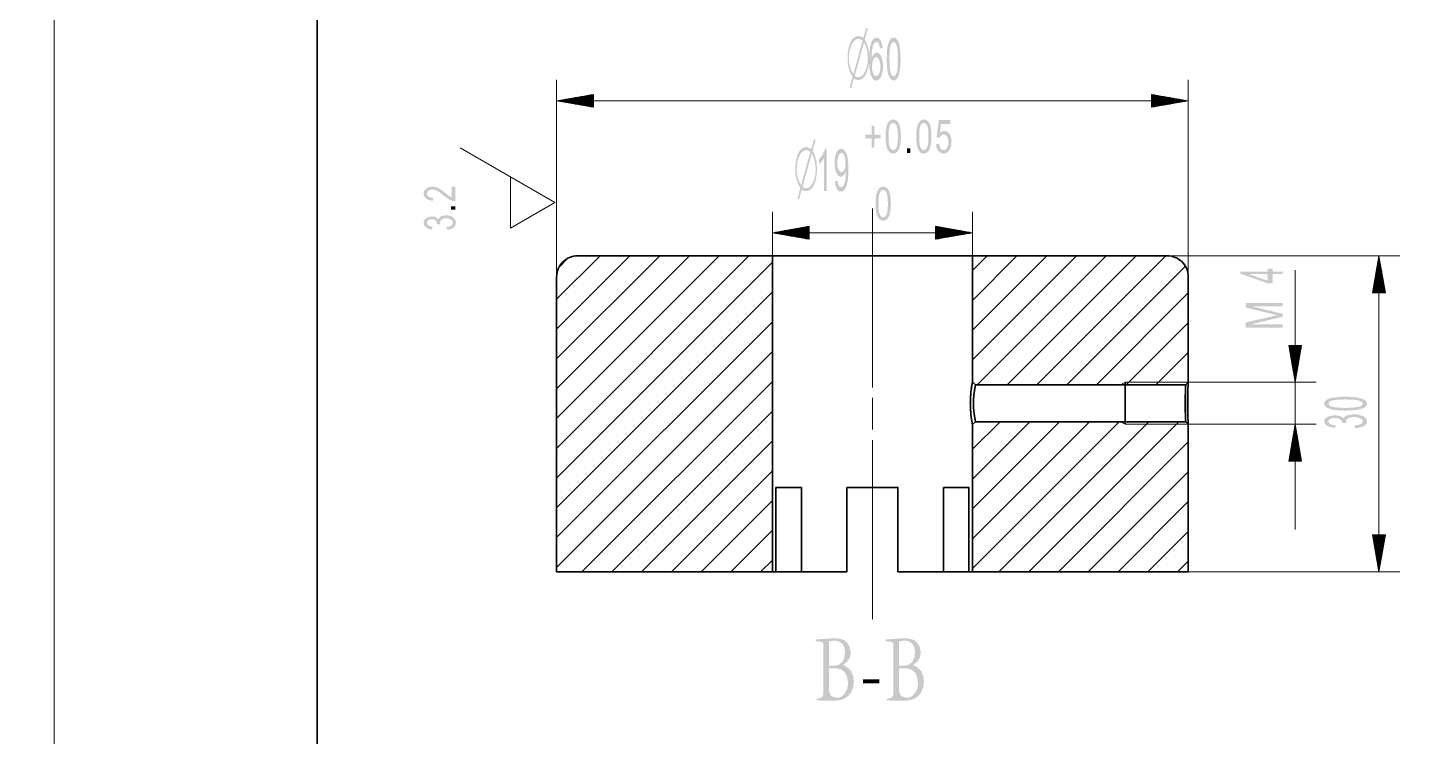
# Model space of a CAD drawing. Header units: millimetres. Extents: x 2819 to 3239, y 1479 to 1776.
# Drawn here: x 3026 to 3157.6, y 1599.1 to 1666.4 of the extents above; entities that cross this region are included whole.
import ezdxf

# ---------------------------------------------------------------- set-up
doc = ezdxf.new("R2010")
doc.units = ezdxf.units.MM
for name, color, linetype in [('PDF2_几何图形', 7, 'Continuous'), ('PDF2_实体填充', 7, 'Continuous'), ('PDF_几何图形', 7, 'Continuous')]:
    doc.layers.add(name, color=color, linetype=linetype)

msp = doc.modelspace()

# ---------------------------------------------------------------- hatches: boundary and pattern name
at = {"layer": 'PDF2_实体填充', "transparency": 33554559}
h = msp.add_hatch(color=256, dxfattribs=at)
h.paths.add_polyline_path([(3105.92, 1662.94), (3105.84, 1662.48), (3105.71, 1662.1), (3105.55, 1661.8), (3105.35, 1661.57), (3105.14, 1661.44), (3104.92, 1661.4), (3104.8, 1661.41), (3104.64, 1661.47), (3104.55, 1661.52), (3104.5, 1661.55), (3104.25, 1660.62), (3104.1, 1660.7), (3104.38, 1661.71), (3104.2, 1661.99), (3104.07, 1662.3), (3103.97, 1662.66), (3103.91, 1663.05), (3103.89, 1663.47), (3103.89, 1663.74), (3103.92, 1664.01), (3104.01, 1664.5), (3104.13, 1664.89), (3104.28, 1665.19), (3104.46, 1665.4), (3104.68, 1665.53), (3104.93, 1665.58), (3105.03, 1665.57), (3105.13, 1665.53), (3105.25, 1665.49), (3105.39, 1665.39), (3105.67, 1666.36), (3105.82, 1666.28), (3105.53, 1665.23), (3105.71, 1664.87), (3105.85, 1664.45), (3105.93, 1663.98), (3105.95, 1663.46)], flags=0)
h.paths.add_polyline_path([(3105.46, 1664.98), (3104.58, 1661.82), (3104.71, 1661.7), (3104.9, 1661.67), (3105.14, 1661.72), (3105.35, 1661.89), (3105.54, 1662.17), (3105.7, 1662.54), (3105.79, 1662.97), (3105.82, 1663.45), (3105.8, 1663.88), (3105.73, 1664.28), (3105.62, 1664.65)], flags=0)
h.paths.add_polyline_path([(3104.95, 1665.31), (3104.7, 1665.25), (3104.48, 1665.07), (3104.29, 1664.77), (3104.2, 1664.54), (3104.09, 1664.19), (3104.04, 1663.77), (3104.02, 1663.47), (3104.05, 1663.04), (3104.13, 1662.64), (3104.26, 1662.29), (3104.44, 1661.96), (3105.32, 1665.14), (3105.11, 1665.27)], flags=0)
h = msp.add_hatch(color=256, dxfattribs=at)
h.paths.add_polyline_path([(3107.22, 1664.44), (3106.98, 1664.4), (3106.89, 1664.82), (3106.77, 1664.98), (3106.64, 1665.03), (3106.43, 1664.9), (3106.33, 1664.69), (3106.25, 1664.41), (3106.21, 1664.16), (3106.19, 1663.85), (3106.18, 1663.48), (3106.28, 1663.72), (3106.4, 1663.88), (3106.53, 1663.98), (3106.67, 1664.01), (3106.82, 1663.97), (3106.96, 1663.85), (3107.08, 1663.65), (3107.18, 1663.39), (3107.24, 1663.08), (3107.26, 1662.72), (3107.24, 1662.35), (3107.18, 1662.02), (3107.08, 1661.73), (3106.95, 1661.52), (3106.8, 1661.39), (3106.63, 1661.35), (3106.44, 1661.4), (3106.27, 1661.55), (3106.13, 1661.8), (3106.05, 1662.06), (3105.99, 1662.4), (3105.95, 1662.81), (3105.94, 1663.29), (3105.95, 1663.83), (3105.99, 1664.29), (3106.06, 1664.67), (3106.15, 1664.98), (3106.29, 1665.23), (3106.46, 1665.38), (3106.66, 1665.43), (3106.87, 1665.37), (3107.04, 1665.17), (3107.16, 1664.85)], flags=0)
h.paths.add_polyline_path([(3106.22, 1662.71), (3106.23, 1662.44), (3106.28, 1662.18), (3106.37, 1661.95), (3106.48, 1661.81), (3106.6, 1661.76), (3106.72, 1661.78), (3106.84, 1661.9), (3106.93, 1662.1), (3107, 1662.36), (3107.02, 1662.62), (3107.01, 1662.89), (3106.95, 1663.16), (3106.87, 1663.38), (3106.75, 1663.52), (3106.64, 1663.58), (3106.52, 1663.55), (3106.4, 1663.44), (3106.3, 1663.23), (3106.24, 1662.98)], flags=0)
h = msp.add_hatch(color=256, dxfattribs=at)
h.paths.add_polyline_path([(3107.62, 1663.39), (3107.63, 1663.83), (3107.65, 1664.21), (3107.69, 1664.53), (3107.79, 1664.92), (3107.91, 1665.2), (3108.07, 1665.38), (3108.27, 1665.43), (3108.43, 1665.4), (3108.56, 1665.3), (3108.67, 1665.15), (3108.76, 1664.93), (3108.83, 1664.66), (3108.88, 1664.34), (3108.91, 1664.07), (3108.92, 1663.76), (3108.93, 1663.39), (3108.92, 1662.95), (3108.89, 1662.57), (3108.85, 1662.25), (3108.76, 1661.87), (3108.64, 1661.58), (3108.47, 1661.41), (3108.27, 1661.35), (3108.1, 1661.4), (3107.94, 1661.53), (3107.82, 1661.76), (3107.73, 1662.05), (3107.67, 1662.42), (3107.63, 1662.87)], flags=0)
h.paths.add_polyline_path([(3107.87, 1663.39), (3107.89, 1662.81), (3107.93, 1662.37), (3107.99, 1662.08), (3108.12, 1661.84), (3108.27, 1661.75), (3108.43, 1661.84), (3108.56, 1662.08), (3108.62, 1662.37), (3108.66, 1662.81), (3108.67, 1663.39), (3108.66, 1663.98), (3108.62, 1664.41), (3108.56, 1664.7), (3108.43, 1664.95), (3108.27, 1665.03), (3108.12, 1664.96), (3108, 1664.74), (3107.95, 1664.52), (3107.91, 1664.22), (3107.88, 1663.84)], flags=0)
for points in [[(3106.19, 1654.98), (3106.19, 1655.85), (3105.58, 1655.85), (3105.58, 1656.22), (3106.19, 1656.22), (3106.19, 1657.08), (3106.44, 1657.08), (3106.44, 1656.22), (3107.05, 1656.22), (3107.05, 1655.85), (3106.44, 1655.85), (3106.44, 1654.98)], [(3112.3, 1655.3), (3112.59, 1655.34), (3112.64, 1655.07), (3112.73, 1654.89), (3112.86, 1654.77), (3113.01, 1654.74), (3113.2, 1654.79), (3113.35, 1654.95), (3113.45, 1655.2), (3113.48, 1655.51), (3113.45, 1655.81), (3113.35, 1656.04), (3113.2, 1656.18), (3113.01, 1656.23), (3112.77, 1656.14), (3112.61, 1655.92), (3112.35, 1655.97), (3112.56, 1657.6), (3113.67, 1657.6), (3113.67, 1657.23), (3112.78, 1657.23), (3112.66, 1656.38), (3112.87, 1656.52), (3113.08, 1656.57), (3113.27, 1656.54), (3113.43, 1656.45), (3113.57, 1656.29), (3113.69, 1656.08), (3113.75, 1655.83), (3113.77, 1655.55), (3113.75, 1655.27), (3113.7, 1655.02), (3113.6, 1654.8), (3113.44, 1654.59), (3113.24, 1654.46), (3113.01, 1654.42), (3112.83, 1654.44), (3112.66, 1654.52), (3112.52, 1654.66), (3112.41, 1654.84), (3112.34, 1655.05)], [(3101.91, 1650.87), (3101.67, 1650.87), (3101.67, 1654), (3101.57, 1653.83), (3101.43, 1653.66), (3101.3, 1653.51), (3101.18, 1653.4), (3101.18, 1653.88), (3101.37, 1654.09), (3101.54, 1654.35), (3101.67, 1654.62), (3101.76, 1654.88), (3101.91, 1654.88)], [(3066.29, 1651.28), (3066.64, 1651.28), (3066.64, 1649.89), (3066.39, 1649.92), (3066.19, 1649.99), (3065.99, 1650.09), (3065.78, 1650.23), (3065.29, 1650.63), (3065.08, 1650.79), (3064.9, 1650.89), (3064.67, 1650.98), (3064.46, 1651.01), (3064.26, 1650.98), (3064.09, 1650.9), (3063.98, 1650.78), (3063.94, 1650.62), (3063.98, 1650.45), (3064.1, 1650.32), (3064.29, 1650.23), (3064.54, 1650.21), (3064.5, 1649.94), (3064.24, 1649.98), (3064.03, 1650.04), (3063.86, 1650.15), (3063.73, 1650.28), (3063.66, 1650.44), (3063.63, 1650.62), (3063.66, 1650.81), (3063.74, 1650.97), (3063.87, 1651.1), (3064.14, 1651.23), (3064.47, 1651.28), (3064.64, 1651.26), (3064.82, 1651.23), (3065, 1651.16), (3065.19, 1651.05), (3065.33, 1650.96), (3065.51, 1650.82), (3065.95, 1650.47), (3066.09, 1650.36), (3066.29, 1650.25)], [(3065.85, 1647.18), (3065.8, 1647.44), (3066.07, 1647.5), (3066.26, 1647.59), (3066.36, 1647.71), (3066.39, 1647.85), (3066.35, 1648.02), (3066.21, 1648.15), (3066.01, 1648.25), (3065.77, 1648.28), (3065.54, 1648.25), (3065.35, 1648.16), (3065.23, 1648.03), (3065.18, 1647.87), (3065.22, 1647.69), (3064.9, 1647.72), (3064.91, 1647.76), (3064.87, 1647.91), (3064.78, 1648.05), (3064.63, 1648.15), (3064.4, 1648.19), (3064.22, 1648.16), (3064.07, 1648.09), (3063.97, 1647.98), (3063.94, 1647.84), (3063.97, 1647.7), (3064.07, 1647.59), (3064.24, 1647.51), (3064.48, 1647.46), (3064.41, 1647.2), (3064.08, 1647.28), (3063.84, 1647.42), (3063.68, 1647.61), (3063.63, 1647.84), (3063.66, 1648), (3063.74, 1648.15), (3063.86, 1648.28), (3064.03, 1648.37), (3064.21, 1648.43), (3064.41, 1648.45), (3064.6, 1648.43), (3064.77, 1648.38), (3064.91, 1648.29), (3065.02, 1648.16), (3065.11, 1648.33), (3065.28, 1648.45), (3065.49, 1648.53), (3065.76, 1648.55), (3066.01, 1648.53), (3066.23, 1648.47), (3066.43, 1648.35), (3066.58, 1648.21), (3066.67, 1648.04), (3066.7, 1647.85), (3066.67, 1647.67), (3066.59, 1647.52), (3066.46, 1647.39), (3066.29, 1647.28), (3066.09, 1647.21)], [(3145.21, 1637.89), (3141.71, 1637.89), (3141.71, 1638.38), (3144.49, 1639.03), (3144.71, 1639.08), (3144.47, 1639.13), (3141.71, 1639.8), (3141.71, 1640.23), (3145.21, 1640.23), (3145.21, 1639.92), (3142.28, 1639.92), (3145.21, 1639.21), (3145.21, 1638.92), (3142.23, 1638.21), (3145.21, 1638.21)], [(3152.12, 1628.35), (3152.05, 1628.6), (3152.41, 1628.65), (3152.65, 1628.74), (3152.79, 1628.85), (3152.84, 1628.99), (3152.78, 1629.15), (3152.6, 1629.28), (3152.33, 1629.37), (3152, 1629.4), (3151.69, 1629.37), (3151.45, 1629.29), (3151.28, 1629.16), (3151.22, 1629.01), (3151.28, 1628.83), (3150.85, 1628.86), (3150.85, 1628.9), (3150.81, 1629.05), (3150.69, 1629.18), (3150.48, 1629.28), (3150.19, 1629.31), (3149.94, 1629.29), (3149.74, 1629.22), (3149.6, 1629.11), (3149.56, 1628.98), (3149.61, 1628.85), (3149.74, 1628.74), (3149.97, 1628.66), (3150.28, 1628.62), (3150.19, 1628.37), (3149.76, 1628.45), (3149.43, 1628.58), (3149.22, 1628.76), (3149.16, 1628.98), (3149.19, 1629.13), (3149.3, 1629.28), (3149.46, 1629.4), (3149.68, 1629.49), (3149.93, 1629.54), (3150.2, 1629.56), (3150.44, 1629.54), (3150.67, 1629.49), (3150.86, 1629.41), (3151.01, 1629.29), (3151.13, 1629.44), (3151.35, 1629.56), (3151.64, 1629.63), (3151.99, 1629.66), (3152.32, 1629.64), (3152.62, 1629.57), (3152.88, 1629.47), (3153.08, 1629.33), (3153.2, 1629.17), (3153.24, 1628.99), (3153.21, 1628.82), (3153.1, 1628.67), (3152.93, 1628.55), (3152.7, 1628.45), (3152.43, 1628.38)]]:
    msp.add_hatch(color=256, dxfattribs=at).paths.add_polyline_path(points)
h = msp.add_hatch(color=256, dxfattribs=at)
h.paths.add_polyline_path([(3107.51, 1656.04), (3107.52, 1656.39), (3107.54, 1656.69), (3107.59, 1656.94), (3107.69, 1657.25), (3107.83, 1657.47), (3108.01, 1657.61), (3108.23, 1657.66), (3108.4, 1657.63), (3108.55, 1657.55), (3108.67, 1657.43), (3108.77, 1657.26), (3108.85, 1657.04), (3108.91, 1656.78), (3108.94, 1656.58), (3108.95, 1656.33), (3108.96, 1656.04), (3108.95, 1655.69), (3108.92, 1655.39), (3108.88, 1655.13), (3108.78, 1654.83), (3108.64, 1654.6), (3108.46, 1654.46), (3108.23, 1654.42), (3108.03, 1654.45), (3107.87, 1654.56), (3107.73, 1654.74), (3107.63, 1654.97), (3107.56, 1655.27), (3107.52, 1655.62)], flags=0)
h.paths.add_polyline_path([(3107.79, 1656.04), (3107.8, 1655.57), (3107.85, 1655.22), (3107.92, 1654.99), (3108.06, 1654.8), (3108.23, 1654.74), (3108.41, 1654.8), (3108.55, 1655), (3108.62, 1655.23), (3108.66, 1655.57), (3108.68, 1656.04), (3108.66, 1656.5), (3108.62, 1656.85), (3108.55, 1657.08), (3108.41, 1657.27), (3108.23, 1657.33), (3108.06, 1657.28), (3107.93, 1657.11), (3107.87, 1656.93), (3107.82, 1656.69), (3107.8, 1656.4)], flags=0)
h = msp.add_hatch(color=256, dxfattribs=at)
h.paths.add_polyline_path([(3110.42, 1656.04), (3110.42, 1656.39), (3110.45, 1656.69), (3110.5, 1656.94), (3110.6, 1657.25), (3110.74, 1657.47), (3110.92, 1657.61), (3111.14, 1657.66), (3111.31, 1657.63), (3111.45, 1657.55), (3111.58, 1657.43), (3111.68, 1657.26), (3111.76, 1657.04), (3111.81, 1656.78), (3111.84, 1656.58), (3111.86, 1656.33), (3111.86, 1656.04), (3111.86, 1655.69), (3111.83, 1655.39), (3111.78, 1655.13), (3111.68, 1654.83), (3111.54, 1654.6), (3111.36, 1654.46), (3111.14, 1654.42), (3110.94, 1654.45), (3110.77, 1654.56), (3110.64, 1654.74), (3110.54, 1654.97), (3110.47, 1655.27), (3110.43, 1655.62)], flags=0)
h.paths.add_polyline_path([(3110.7, 1656.04), (3110.71, 1655.57), (3110.75, 1655.22), (3110.82, 1654.99), (3110.97, 1654.8), (3111.14, 1654.74), (3111.31, 1654.8), (3111.46, 1655), (3111.53, 1655.23), (3111.57, 1655.57), (3111.58, 1656.04), (3111.57, 1656.5), (3111.53, 1656.85), (3111.46, 1657.08), (3111.31, 1657.27), (3111.14, 1657.33), (3110.97, 1657.28), (3110.84, 1657.11), (3110.78, 1656.93), (3110.73, 1656.69), (3110.7, 1656.4)], flags=0)
h = msp.add_hatch(color=256, dxfattribs=at)
h.paths.add_polyline_path([(3100.96, 1652.39), (3100.88, 1651.93), (3100.75, 1651.55), (3100.59, 1651.24), (3100.39, 1651.02), (3100.18, 1650.89), (3099.96, 1650.85), (3099.84, 1650.86), (3099.68, 1650.92), (3099.59, 1650.97), (3099.54, 1651), (3099.29, 1650.07), (3099.14, 1650.15), (3099.42, 1651.16), (3099.24, 1651.44), (3099.11, 1651.75), (3099.01, 1652.11), (3098.95, 1652.5), (3098.93, 1652.92), (3098.93, 1653.19), (3098.96, 1653.46), (3099.05, 1653.95), (3099.17, 1654.34), (3099.32, 1654.64), (3099.5, 1654.85), (3099.72, 1654.98), (3099.97, 1655.03), (3100.07, 1655.02), (3100.17, 1654.98), (3100.29, 1654.94), (3100.43, 1654.84), (3100.71, 1655.81), (3100.86, 1655.73), (3100.57, 1654.68), (3100.75, 1654.32), (3100.89, 1653.9), (3100.97, 1653.43), (3100.99, 1652.91)], flags=0)
h.paths.add_polyline_path([(3100.5, 1654.43), (3099.62, 1651.26), (3099.75, 1651.15), (3099.94, 1651.12), (3100.18, 1651.17), (3100.39, 1651.34), (3100.58, 1651.62), (3100.74, 1651.99), (3100.83, 1652.42), (3100.86, 1652.9), (3100.84, 1653.33), (3100.77, 1653.73), (3100.66, 1654.1)], flags=0)
h.paths.add_polyline_path([(3099.99, 1654.76), (3099.74, 1654.7), (3099.52, 1654.52), (3099.33, 1654.22), (3099.24, 1653.99), (3099.13, 1653.64), (3099.08, 1653.21), (3099.06, 1652.92), (3099.09, 1652.49), (3099.17, 1652.09), (3099.3, 1651.73), (3099.48, 1651.41), (3100.36, 1654.59), (3100.15, 1654.72)], flags=0)
h = msp.add_hatch(color=256, dxfattribs=at)
h.paths.add_polyline_path([(3102.7, 1651.79), (3102.94, 1651.84), (3102.98, 1651.55), (3103.05, 1651.35), (3103.27, 1651.2), (3103.46, 1651.31), (3103.6, 1651.58), (3103.66, 1651.79), (3103.7, 1652.05), (3103.72, 1652.35), (3103.73, 1652.65), (3103.73, 1652.75), (3103.64, 1652.54), (3103.53, 1652.37), (3103.4, 1652.26), (3103.25, 1652.22), (3103.1, 1652.26), (3102.96, 1652.38), (3102.83, 1652.58), (3102.74, 1652.85), (3102.68, 1653.17), (3102.66, 1653.53), (3102.68, 1653.91), (3102.74, 1654.24), (3102.84, 1654.51), (3102.97, 1654.72), (3103.12, 1654.84), (3103.29, 1654.88), (3103.48, 1654.83), (3103.65, 1654.67), (3103.79, 1654.42), (3103.89, 1654.07), (3103.94, 1653.78), (3103.97, 1653.4), (3103.98, 1652.95), (3103.97, 1652.47), (3103.94, 1652.07), (3103.89, 1651.73), (3103.79, 1651.33), (3103.65, 1651.04), (3103.47, 1650.86), (3103.26, 1650.8), (3103.05, 1650.86), (3102.88, 1651.06), (3102.76, 1651.37)], flags=0)
h.paths.add_polyline_path([(3103.7, 1653.56), (3103.68, 1653.94), (3103.59, 1654.23), (3103.47, 1654.42), (3103.32, 1654.48), (3103.17, 1654.41), (3103.04, 1654.21), (3102.95, 1653.9), (3102.91, 1653.52), (3102.94, 1653.17), (3103.03, 1652.89), (3103.16, 1652.72), (3103.31, 1652.66), (3103.47, 1652.72), (3103.59, 1652.89), (3103.68, 1653.18)], flags=0)
h = msp.add_hatch(color=256, dxfattribs=at)
h.paths.add_polyline_path([(3106.56, 1649.66), (3106.57, 1650.01), (3106.59, 1650.31), (3106.64, 1650.56), (3106.74, 1650.87), (3106.88, 1651.1), (3107.06, 1651.23), (3107.28, 1651.28), (3107.45, 1651.26), (3107.6, 1651.18), (3107.72, 1651.05), (3107.82, 1650.88), (3107.9, 1650.67), (3107.96, 1650.41), (3107.99, 1650.2), (3108, 1649.95), (3108.01, 1649.66), (3108, 1649.31), (3107.97, 1649.01), (3107.93, 1648.76), (3107.83, 1648.45), (3107.69, 1648.23), (3107.51, 1648.09), (3107.28, 1648.04), (3107.08, 1648.08), (3106.92, 1648.19), (3106.78, 1648.37), (3106.68, 1648.6), (3106.61, 1648.89), (3106.57, 1649.24)], flags=0)
h.paths.add_polyline_path([(3106.84, 1649.66), (3106.85, 1649.2), (3106.9, 1648.85), (3106.97, 1648.62), (3107.11, 1648.42), (3107.28, 1648.36), (3107.46, 1648.42), (3107.6, 1648.62), (3107.67, 1648.85), (3107.71, 1649.2), (3107.73, 1649.66), (3107.71, 1650.12), (3107.67, 1650.47), (3107.6, 1650.7), (3107.45, 1650.89), (3107.28, 1650.96), (3107.11, 1650.9), (3106.98, 1650.73), (3106.92, 1650.56), (3106.87, 1650.32), (3106.85, 1650.02)], flags=0)
h = msp.add_hatch(color=256, dxfattribs=at)
h.paths.add_polyline_path([(3145.21, 1642.97), (3144.26, 1642.97), (3144.26, 1642.1), (3143.81, 1642.1), (3141.21, 1643.01), (3141.21, 1643.21), (3143.81, 1643.21), (3143.81, 1643.48), (3144.26, 1643.48), (3144.26, 1643.21), (3145.21, 1643.21)], flags=0)
h.paths.add_polyline_path([(3143.81, 1642.97), (3142, 1642.97), (3143.81, 1642.34)], flags=0)
h = msp.add_hatch(color=256, dxfattribs=at)
h.paths.add_polyline_path([(3151.2, 1630.02), (3150.76, 1630.03), (3150.38, 1630.05), (3150.06, 1630.09), (3149.68, 1630.19), (3149.39, 1630.31), (3149.22, 1630.47), (3149.16, 1630.67), (3149.19, 1630.83), (3149.29, 1630.96), (3149.45, 1631.07), (3149.66, 1631.16), (3149.93, 1631.23), (3150.26, 1631.28), (3150.52, 1631.31), (3150.83, 1631.32), (3151.2, 1631.33), (3151.64, 1631.32), (3152.02, 1631.29), (3152.34, 1631.25), (3152.72, 1631.16), (3153.01, 1631.04), (3153.18, 1630.87), (3153.24, 1630.67), (3153.2, 1630.5), (3153.06, 1630.34), (3152.83, 1630.22), (3152.54, 1630.13), (3152.17, 1630.07), (3151.72, 1630.03)], flags=0)
h.paths.add_polyline_path([(3151.2, 1630.27), (3151.78, 1630.29), (3152.22, 1630.33), (3152.51, 1630.39), (3152.76, 1630.52), (3152.84, 1630.67), (3152.76, 1630.83), (3152.51, 1630.96), (3152.22, 1631.02), (3151.78, 1631.06), (3151.2, 1631.07), (3150.62, 1631.06), (3150.18, 1631.02), (3149.89, 1630.96), (3149.64, 1630.83), (3149.56, 1630.67), (3149.63, 1630.52), (3149.85, 1630.4), (3150.07, 1630.35), (3150.37, 1630.31), (3150.75, 1630.28)], flags=0)
h = msp.add_hatch(color=256, dxfattribs=at)
h.paths.add_polyline_path([(3100.88, 1608.12), (3100.88, 1608.28), (3102.45, 1608.39), (3102.7, 1608.4), (3103.15, 1608.36), (3103.52, 1608.24), (3103.81, 1608.04), (3104.1, 1607.61), (3104.2, 1607.02), (3104.12, 1606.57), (3103.88, 1606.19), (3103.49, 1605.86), (3103.93, 1605.61), (3104.25, 1605.26), (3104.43, 1604.81), (3104.5, 1604.25), (3104.44, 1603.77), (3104.27, 1603.32), (3104, 1602.95), (3103.64, 1602.69), (3103.23, 1602.53), (3102.78, 1602.48), (3100.96, 1602.49), (3100.96, 1602.64), (3101.37, 1602.75), (3101.54, 1602.88), (3101.6, 1603.25), (3101.6, 1607.76), (3101.56, 1607.98), (3101.3, 1608.07)], flags=0)
h.paths.add_polyline_path([(3102.13, 1605.81), (3102.64, 1605.78), (3103.05, 1605.87), (3103.38, 1606.13), (3103.59, 1606.56), (3103.66, 1607.1), (3103.59, 1607.55), (3103.39, 1607.89), (3103.06, 1608.11), (3102.62, 1608.18), (3102.13, 1608.1)], flags=0)
h.paths.add_polyline_path([(3102.13, 1605.53), (3102.13, 1603.44), (3102.32, 1602.91), (3102.89, 1602.73), (3103.28, 1602.83), (3103.62, 1603.14), (3103.86, 1603.59), (3103.94, 1604.1), (3103.85, 1604.75), (3103.61, 1605.2), (3103.2, 1605.47), (3102.63, 1605.56)], flags=0)
h = msp.add_hatch(color=256, dxfattribs=at)
h.paths.add_polyline_path([(3107.53, 1608.12), (3107.53, 1608.28), (3109.1, 1608.39), (3109.35, 1608.4), (3109.8, 1608.36), (3110.17, 1608.24), (3110.46, 1608.04), (3110.75, 1607.61), (3110.85, 1607.02), (3110.77, 1606.57), (3110.53, 1606.19), (3110.14, 1605.86), (3110.58, 1605.61), (3110.9, 1605.26), (3111.08, 1604.81), (3111.15, 1604.25), (3111.09, 1603.77), (3110.92, 1603.32), (3110.65, 1602.95), (3110.29, 1602.69), (3109.88, 1602.53), (3109.43, 1602.48), (3107.61, 1602.49), (3107.61, 1602.64), (3108.02, 1602.75), (3108.19, 1602.88), (3108.25, 1603.25), (3108.25, 1607.76), (3108.21, 1607.98), (3107.95, 1608.07)], flags=0)
h.paths.add_polyline_path([(3108.78, 1605.81), (3109.29, 1605.78), (3109.7, 1605.87), (3110.03, 1606.13), (3110.24, 1606.56), (3110.31, 1607.1), (3110.24, 1607.55), (3110.04, 1607.89), (3109.71, 1608.11), (3109.27, 1608.18), (3108.78, 1608.1)], flags=0)
h.paths.add_polyline_path([(3108.78, 1605.53), (3108.78, 1603.44), (3108.97, 1602.91), (3109.54, 1602.73), (3109.93, 1602.83), (3110.27, 1603.14), (3110.51, 1603.59), (3110.59, 1604.1), (3110.5, 1604.75), (3110.26, 1605.2), (3109.85, 1605.47), (3109.28, 1605.56)], flags=0)

# ---------------------------------------------------------------- linework, layer by layer
at = {"layer": 'PDF2_几何图形', "lineweight": 15}
for points in [[(3028.52, 1478.6), (3238.52, 1478.6), (3238.52, 1775.6), (3028.52, 1775.6)], [(3079.72, 1660.03), (3079.76, 1660.03)], [(3132.8, 1660.03), (3132.76, 1660.03)], [(3079.72, 1658.81), (3079.76, 1658.81)], [(3132.8, 1658.81), (3132.76, 1658.81)], [(3100.22, 1647.5), (3100.26, 1647.5)], [(3112.3, 1647.5), (3112.26, 1647.5)], [(3100.22, 1646.28), (3100.26, 1646.28)], [(3112.3, 1646.28), (3112.26, 1646.28)], [(3153.76, 1641.25), (3153.76, 1641.21)], [(3154.98, 1641.25), (3154.98, 1641.21)], [(3146.41, 1632.7), (3147.03, 1636.2), (3145.8, 1636.2)], [(3145.8, 1636.16), (3145.8, 1636.2)], [(3146.41, 1632.7), (3146.41, 1636.2)], [(3147.02, 1636.16), (3147.02, 1636.2)], [(3146.41, 1628.71), (3146.41, 1625.21), (3146.41, 1628.71), (3145.8, 1625.21), (3147.03, 1625.21)], [(3145.8, 1625.26), (3145.8, 1625.21)], [(3147.02, 1625.26), (3147.02, 1625.21)], [(3153.76, 1618.16), (3153.76, 1618.21)], [(3154.98, 1618.16), (3154.98, 1618.21)]]:
    msp.add_lwpolyline(points, close=True, dxfattribs=at)
at = {"layer": 'PDF2_几何图形', "lineweight": 35}
for points in [[(3233.52, 1483.6), (3233.52, 1770.6), (3053.52, 1770.6), (3053.52, 1483.6)], [(3096.76, 1644.71), (3096.76, 1614.71)], [(3116.06, 1632.46), (3115.91, 1632.59), (3115.76, 1632.73), (3115.76, 1644.71)], [(3115.76, 1628.68), (3115.76, 1628.68), (3115.76, 1628.69), (3115.76, 1628.7), (3115.75, 1628.71), (3115.75, 1628.73), (3115.75, 1628.75), (3115.74, 1628.77), (3115.74, 1628.8), (3115.73, 1628.83), (3115.72, 1628.86), (3115.72, 1628.9), (3115.71, 1628.94), (3115.7, 1628.99), (3115.69, 1629.04), (3115.69, 1629.09), (3115.68, 1629.15), (3115.67, 1629.21), (3115.66, 1629.27), (3115.65, 1629.3), (3115.65, 1629.33), (3115.65, 1629.35), (3115.64, 1629.38), (3115.64, 1629.41), (3115.64, 1629.43), (3115.63, 1629.46), (3115.63, 1629.49), (3115.63, 1629.52), (3115.62, 1629.55), (3115.62, 1629.58), (3115.62, 1629.61), (3115.61, 1629.64), (3115.61, 1629.67), (3115.61, 1629.7), (3115.6, 1629.73), (3115.6, 1629.77), (3115.6, 1629.8), (3115.59, 1629.83), (3115.59, 1629.86), (3115.59, 1629.9), (3115.59, 1629.93), (3115.58, 1630.03), (3115.57, 1630.12), (3115.57, 1630.22), (3115.56, 1630.31), (3115.56, 1630.41), (3115.56, 1630.51), (3115.56, 1630.61), (3115.55, 1630.71), (3115.56, 1630.81), (3115.56, 1630.9), (3115.56, 1631), (3115.56, 1631.1), (3115.57, 1631.2), (3115.57, 1631.29), (3115.58, 1631.39), (3115.59, 1631.48), (3115.6, 1631.6), (3115.61, 1631.72), (3115.62, 1631.83), (3115.63, 1631.94), (3115.64, 1632.04), (3115.66, 1632.14), (3115.67, 1632.23), (3115.68, 1632.31), (3115.7, 1632.39), (3115.71, 1632.46), (3115.72, 1632.52), (3115.73, 1632.58), (3115.74, 1632.61), (3115.74, 1632.64), (3115.75, 1632.67), (3115.75, 1632.69), (3115.76, 1632.71), (3115.76, 1632.72), (3115.76, 1632.73), (3115.76, 1632.73)], [(3130.26, 1632.71), (3130.26, 1632.46), (3130.26, 1628.96), (3130.26, 1628.71)], [(3136.26, 1632.7), (3136.14, 1632.58), (3136.02, 1632.46)], [(3115.76, 1614.71), (3115.76, 1628.68), (3116.06, 1628.96)], [(3136.02, 1628.96), (3136.26, 1628.71)], [(3099.51, 1614.71), (3097.09, 1614.71)], [(3115.43, 1614.71), (3113.01, 1614.71)]]:
    msp.add_lwpolyline(points, dxfattribs=at)
at = {"layer": 'PDF2_几何图形', "lineweight": 15}
for points in [[(3076.26, 1642.71), (3076.26, 1661.42)], [(3148.41, 1628.71), (3136.26, 1628.71), (3136.26, 1661.42)], [(3076.26, 1659.42), (3079.76, 1659.42), (3076.26, 1659.42), (3079.76, 1660.04), (3079.76, 1658.81), (3076.26, 1659.42), (3136.26, 1659.42), (3132.76, 1660.04), (3132.76, 1658.81), (3136.26, 1659.42), (3132.76, 1659.42), (3136.26, 1659.42)], [(3079.76, 1659.68), (3077.7, 1659.68)], [(3079.76, 1659.73), (3077.99, 1659.73)], [(3079.76, 1659.78), (3078.28, 1659.78)], [(3079.76, 1659.83), (3078.56, 1659.83)], [(3079.76, 1659.88), (3078.85, 1659.88)], [(3079.76, 1659.93), (3079.14, 1659.93)], [(3079.76, 1659.98), (3079.43, 1659.98)], [(3132.76, 1659.98), (3133.09, 1659.98)], [(3132.76, 1659.93), (3133.38, 1659.93)], [(3132.76, 1659.88), (3133.67, 1659.88)], [(3132.76, 1659.83), (3133.96, 1659.83)], [(3132.76, 1659.78), (3134.24, 1659.78)], [(3132.76, 1659.73), (3134.53, 1659.73)], [(3132.76, 1659.68), (3134.82, 1659.68)], [(3079.76, 1659.47), (3076.55, 1659.47)], [(3079.76, 1659.37), (3076.55, 1659.37)], [(3079.76, 1659.53), (3076.84, 1659.53)], [(3079.76, 1659.32), (3076.84, 1659.32)], [(3079.76, 1659.58), (3077.12, 1659.58)], [(3079.76, 1659.27), (3077.12, 1659.27)], [(3079.76, 1659.63), (3077.41, 1659.63)], [(3079.76, 1659.22), (3077.41, 1659.22)], [(3079.76, 1659.17), (3077.7, 1659.17)], [(3079.76, 1659.12), (3077.99, 1659.12)], [(3079.76, 1659.07), (3078.28, 1659.07)], [(3079.76, 1659.02), (3078.56, 1659.02)], [(3079.76, 1658.97), (3078.85, 1658.97)], [(3079.76, 1658.92), (3079.14, 1658.92)], [(3079.76, 1658.87), (3079.43, 1658.87)], [(3132.76, 1659.63), (3135.11, 1659.63)], [(3132.76, 1659.58), (3135.4, 1659.58)], [(3132.76, 1659.53), (3135.68, 1659.53)], [(3132.76, 1659.47), (3135.97, 1659.47)], [(3132.76, 1659.37), (3135.97, 1659.37)], [(3132.76, 1659.32), (3135.68, 1659.32)], [(3132.76, 1659.27), (3135.4, 1659.27)], [(3132.76, 1659.22), (3135.11, 1659.22)], [(3132.76, 1659.17), (3134.82, 1659.17)], [(3132.76, 1659.12), (3134.53, 1659.12)], [(3132.76, 1659.07), (3134.24, 1659.07)], [(3132.76, 1659.02), (3133.96, 1659.02)], [(3132.76, 1658.97), (3133.67, 1658.97)], [(3132.76, 1658.92), (3133.38, 1658.92)], [(3132.76, 1658.87), (3133.09, 1658.87)], [(3067.1, 1654.97), (3076.1, 1649.78), (3071.89, 1647.35), (3071.89, 1652.2)], [(3106.26, 1632.21), (3106.26, 1646.21), (3106.26, 1647.71), (3106.26, 1649.21)], [(3096.76, 1644.71), (3096.76, 1648.89)], [(3115.76, 1644.71), (3115.76, 1648.89)], [(3115.76, 1646.89), (3112.26, 1646.89), (3115.76, 1646.89), (3112.26, 1646.28), (3112.26, 1647.51), (3115.76, 1646.89), (3096.76, 1646.89), (3100.26, 1646.28), (3100.26, 1647.51), (3096.76, 1646.89), (3100.26, 1646.89), (3096.76, 1646.89)], [(3100.26, 1646.94), (3097.05, 1646.94)], [(3100.26, 1646.84), (3097.05, 1646.84)], [(3100.26, 1647), (3097.34, 1647)], [(3100.26, 1646.79), (3097.34, 1646.79)], [(3100.26, 1647.05), (3097.62, 1647.05)], [(3100.26, 1646.74), (3097.62, 1646.74)], [(3100.26, 1647.1), (3097.91, 1647.1)], [(3100.26, 1646.69), (3097.91, 1646.69)], [(3100.26, 1647.15), (3098.2, 1647.15)], [(3100.26, 1646.64), (3098.2, 1646.64)], [(3100.26, 1647.2), (3098.49, 1647.2)], [(3100.26, 1646.59), (3098.49, 1646.59)], [(3100.26, 1647.25), (3098.78, 1647.25)], [(3100.26, 1646.54), (3098.78, 1646.54)], [(3100.26, 1647.3), (3099.06, 1647.3)], [(3100.26, 1647.35), (3099.35, 1647.35)], [(3100.26, 1647.4), (3099.64, 1647.4)], [(3100.26, 1647.45), (3099.93, 1647.45)], [(3112.26, 1647.45), (3112.59, 1647.45)], [(3112.26, 1647.4), (3112.88, 1647.4)], [(3112.26, 1647.35), (3113.17, 1647.35)], [(3112.26, 1647.3), (3113.46, 1647.3)], [(3112.26, 1647.25), (3113.74, 1647.25)], [(3112.26, 1647.2), (3114.03, 1647.2)], [(3112.26, 1647.15), (3114.32, 1647.15)], [(3112.26, 1647.1), (3114.61, 1647.1)], [(3112.26, 1647.05), (3114.9, 1647.05)], [(3112.26, 1647), (3115.18, 1647)], [(3112.26, 1646.94), (3115.47, 1646.94)], [(3112.26, 1646.84), (3115.47, 1646.84)], [(3112.26, 1646.79), (3115.18, 1646.79)], [(3112.26, 1646.74), (3114.9, 1646.74)], [(3112.26, 1646.69), (3114.61, 1646.69)], [(3112.26, 1646.64), (3114.32, 1646.64)], [(3112.26, 1646.59), (3114.03, 1646.59)], [(3112.26, 1646.54), (3113.74, 1646.54)], [(3100.26, 1646.49), (3099.06, 1646.49)], [(3100.26, 1646.44), (3099.35, 1646.44)], [(3100.26, 1646.39), (3099.64, 1646.39)], [(3100.26, 1646.33), (3099.93, 1646.33)], [(3112.26, 1646.49), (3113.46, 1646.49)], [(3112.26, 1646.44), (3113.17, 1646.44)], [(3112.26, 1646.39), (3112.88, 1646.39)], [(3112.26, 1646.33), (3112.59, 1646.33)], [(3076.26, 1626.43), (3094.53, 1644.71)], [(3076.26, 1629.26), (3091.7, 1644.71)], [(3076.26, 1632.09), (3088.88, 1644.71)], [(3076.26, 1634.92), (3086.05, 1644.71)], [(3076.26, 1637.75), (3083.22, 1644.71)], [(3076.26, 1640.58), (3080.39, 1644.71)], [(3076.26, 1623.61), (3096.76, 1644.11)], [(3076.49, 1643.63), (3077.33, 1644.48)], [(3115.76, 1634.82), (3125.64, 1644.71)], [(3115.76, 1637.65), (3122.82, 1644.71)], [(3115.76, 1640.48), (3119.99, 1644.71)], [(3115.76, 1643.31), (3117.16, 1644.71)], [(3116.22, 1632.46), (3128.47, 1644.71)], [(3119.05, 1632.46), (3131.3, 1644.71)], [(3121.88, 1632.46), (3134.13, 1644.71)], [(3134.26, 1644.71), (3156.37, 1644.71)], [(3154.37, 1644.71), (3154.37, 1641.21), (3154.37, 1644.71), (3154.99, 1641.21), (3153.76, 1641.21), (3154.37, 1644.71), (3154.37, 1614.71), (3154.99, 1618.21), (3153.76, 1618.21), (3154.37, 1614.71), (3154.37, 1618.21), (3154.37, 1614.71)], [(3154.27, 1641.21), (3154.27, 1644.13)], [(3154.32, 1641.21), (3154.32, 1644.42)], [(3154.42, 1641.21), (3154.42, 1644.42)], [(3154.47, 1641.21), (3154.47, 1644.13)], [(3124.71, 1632.46), (3135.98, 1643.73)], [(3146.41, 1618.71), (3146.41, 1643.34)], [(3154.02, 1641.21), (3154.02, 1642.69)], [(3154.07, 1641.21), (3154.07, 1642.98)], [(3154.12, 1641.21), (3154.12, 1643.27)], [(3154.17, 1641.21), (3154.17, 1643.55)], [(3154.22, 1641.21), (3154.22, 1643.84)], [(3154.53, 1641.21), (3154.53, 1643.84)], [(3154.58, 1641.21), (3154.58, 1643.55)], [(3154.63, 1641.21), (3154.63, 1643.27)], [(3154.68, 1641.21), (3154.68, 1642.98)], [(3154.73, 1641.21), (3154.73, 1642.69)], [(3076.26, 1620.78), (3096.76, 1641.28)], [(3153.81, 1641.21), (3153.81, 1641.54)], [(3153.86, 1641.21), (3153.86, 1641.83)], [(3153.92, 1641.21), (3153.92, 1642.11)], [(3153.97, 1641.21), (3153.97, 1642.4)], [(3154.78, 1641.21), (3154.78, 1642.4)], [(3154.83, 1641.21), (3154.83, 1642.11)], [(3154.88, 1641.21), (3154.88, 1641.83)], [(3154.93, 1641.21), (3154.93, 1641.54)], [(3127.54, 1632.46), (3136.26, 1641.18)], [(3076.26, 1617.95), (3096.76, 1638.45)], [(3130.37, 1632.46), (3136.26, 1638.35)], [(3145.86, 1636.2), (3145.86, 1635.87)], [(3145.91, 1636.2), (3145.91, 1635.58)], [(3145.96, 1636.2), (3145.96, 1635.29)], [(3146.01, 1636.2), (3146.01, 1635)], [(3146.06, 1636.2), (3146.06, 1634.72)], [(3146.11, 1636.2), (3146.11, 1634.43)], [(3146.16, 1636.2), (3146.16, 1634.14)], [(3146.21, 1636.2), (3146.21, 1633.85)], [(3146.26, 1636.2), (3146.26, 1633.56)], [(3146.31, 1636.2), (3146.31, 1633.28)], [(3146.36, 1636.2), (3146.36, 1632.99)], [(3146.46, 1636.2), (3146.46, 1632.99)], [(3146.52, 1636.2), (3146.52, 1633.28)], [(3146.57, 1636.2), (3146.57, 1633.56)], [(3146.62, 1636.2), (3146.62, 1633.85)], [(3146.67, 1636.2), (3146.67, 1634.14)], [(3146.72, 1636.2), (3146.72, 1634.43)], [(3146.77, 1636.2), (3146.77, 1634.72)], [(3146.82, 1636.2), (3146.82, 1635)], [(3146.87, 1636.2), (3146.87, 1635.29)], [(3146.92, 1636.2), (3146.92, 1635.58)], [(3146.97, 1636.2), (3146.97, 1635.87)], [(3076.26, 1615.12), (3096.76, 1635.62)], [(3133.19, 1632.46), (3136.26, 1635.52)], [(3078.67, 1614.71), (3096.76, 1632.79)], [(3136.26, 1632.71), (3130.26, 1632.71), (3129.83, 1632.46)], [(3136.02, 1632.46), (3136.09, 1632.53)], [(3136.26, 1632.7), (3148.41, 1632.7)], [(3106.26, 1628.21), (3106.26, 1631.21)], [(3081.5, 1614.71), (3096.76, 1629.96)], [(3115.76, 1615.02), (3129.69, 1628.96)], [(3115.76, 1617.85), (3126.87, 1628.96)], [(3115.76, 1620.68), (3124.04, 1628.96)], [(3115.76, 1623.51), (3121.21, 1628.96)], [(3115.76, 1626.34), (3118.38, 1628.96)], [(3118.27, 1614.71), (3132.52, 1628.96)], [(3121.1, 1614.71), (3135.35, 1628.96)], [(3136.26, 1628.71), (3130.26, 1628.71), (3129.83, 1628.96)], [(3146.31, 1625.21), (3146.31, 1628.14)], [(3146.36, 1625.21), (3146.36, 1628.43)], [(3146.46, 1625.21), (3146.46, 1628.43)], [(3146.52, 1625.21), (3146.52, 1628.14)], [(3084.33, 1614.71), (3096.76, 1627.14)], [(3106.26, 1610.21), (3106.26, 1611.71), (3106.26, 1613.21), (3106.26, 1627.21)], [(3123.93, 1614.71), (3136.26, 1627.04)], [(3146.11, 1625.21), (3146.11, 1626.98)], [(3146.16, 1625.21), (3146.16, 1627.27)], [(3146.21, 1625.21), (3146.21, 1627.56)], [(3146.26, 1625.21), (3146.26, 1627.85)], [(3146.57, 1625.21), (3146.57, 1627.85)], [(3146.62, 1625.21), (3146.62, 1627.56)], [(3146.67, 1625.21), (3146.67, 1627.27)], [(3146.72, 1625.21), (3146.72, 1626.98)], [(3145.86, 1625.21), (3145.86, 1625.54)], [(3145.91, 1625.21), (3145.91, 1625.83)], [(3145.96, 1625.21), (3145.96, 1626.12)], [(3146.01, 1625.21), (3146.01, 1626.41)], [(3146.06, 1625.21), (3146.06, 1626.7)], [(3146.77, 1625.21), (3146.77, 1626.7)], [(3146.82, 1625.21), (3146.82, 1626.41)], [(3146.87, 1625.21), (3146.87, 1626.12)], [(3146.92, 1625.21), (3146.92, 1625.83)], [(3146.97, 1625.21), (3146.97, 1625.54)], [(3087.16, 1614.71), (3096.76, 1624.31)], [(3126.76, 1614.71), (3136.26, 1624.21)], [(3089.99, 1614.71), (3096.76, 1621.48)], [(3129.59, 1614.71), (3136.26, 1621.38)], [(3092.82, 1614.71), (3096.76, 1618.65)], [(3132.41, 1614.71), (3136.26, 1618.55)], [(3153.81, 1618.21), (3153.81, 1617.88)], [(3153.86, 1618.21), (3153.86, 1617.59)], [(3153.92, 1618.21), (3153.92, 1617.3)], [(3153.97, 1618.21), (3153.97, 1617.01)], [(3154.02, 1618.21), (3154.02, 1616.72)], [(3154.07, 1618.21), (3154.07, 1616.43)], [(3154.12, 1618.21), (3154.12, 1616.15)], [(3154.17, 1618.21), (3154.17, 1615.86)], [(3154.22, 1618.21), (3154.22, 1615.57)], [(3154.27, 1618.21), (3154.27, 1615.28)], [(3154.32, 1618.21), (3154.32, 1614.99)], [(3154.42, 1618.21), (3154.42, 1614.99)], [(3154.47, 1618.21), (3154.47, 1615.28)], [(3154.53, 1618.21), (3154.53, 1615.57)], [(3154.58, 1618.21), (3154.58, 1615.86)], [(3154.63, 1618.21), (3154.63, 1616.15)], [(3154.68, 1618.21), (3154.68, 1616.43)], [(3154.73, 1618.21), (3154.73, 1616.72)], [(3154.78, 1618.21), (3154.78, 1617.01)], [(3154.83, 1618.21), (3154.83, 1617.3)], [(3154.88, 1618.21), (3154.88, 1617.59)], [(3154.93, 1618.21), (3154.93, 1617.88)], [(3095.64, 1614.71), (3096.76, 1615.82)], [(3135.24, 1614.71), (3136.26, 1615.72)], [(3136.26, 1614.71), (3156.37, 1614.71)]]:
    msp.add_lwpolyline(points, dxfattribs=at)
at = {"layer": 'PDF2_几何图形', "lineweight": 35}
msp.add_lwpolyline([(3136.26, 1642.71), (3136.26, 1632.7), (3136.26, 1632.7), (3136.26, 1632.69), (3136.26, 1632.68), (3136.26, 1632.66), (3136.26, 1632.64), (3136.25, 1632.62), (3136.25, 1632.59), (3136.25, 1632.55), (3136.25, 1632.51), (3136.25, 1632.47), (3136.24, 1632.42), (3136.24, 1632.37), (3136.24, 1632.31), (3136.23, 1632.25), (3136.23, 1632.19), (3136.23, 1632.11), (3136.23, 1632.09), (3136.22, 1632.06), (3136.22, 1632.04), (3136.22, 1632.01), (3136.22, 1631.98), (3136.22, 1631.96), (3136.22, 1631.93), (3136.22, 1631.9), (3136.22, 1631.87), (3136.21, 1631.84), (3136.21, 1631.81), (3136.21, 1631.79), (3136.21, 1631.76), (3136.21, 1631.72), (3136.21, 1631.69), (3136.21, 1631.66), (3136.21, 1631.63), (3136.21, 1631.6), (3136.21, 1631.57), (3136.2, 1631.53), (3136.2, 1631.5), (3136.2, 1631.47), (3136.2, 1631.38), (3136.2, 1631.28), (3136.2, 1631.19), (3136.2, 1631.09), (3136.19, 1631), (3136.19, 1630.9), (3136.19, 1630.8), (3136.19, 1630.71), (3136.19, 1630.61), (3136.19, 1630.51), (3136.19, 1630.41), (3136.2, 1630.32), (3136.2, 1630.22), (3136.2, 1630.13), (3136.2, 1630.04), (3136.2, 1629.94), (3136.21, 1629.82), (3136.21, 1629.71), (3136.21, 1629.6), (3136.22, 1629.49), (3136.22, 1629.39), (3136.23, 1629.3), (3136.23, 1629.23), (3136.23, 1629.17), (3136.24, 1629.11), (3136.24, 1629.05), (3136.24, 1629), (3136.25, 1628.95), (3136.25, 1628.91), (3136.25, 1628.87), (3136.25, 1628.84), (3136.25, 1628.81), (3136.26, 1628.79), (3136.26, 1628.77), (3136.26, 1628.75), (3136.26, 1628.74), (3136.26, 1628.73), (3136.26, 1628.72), (3136.26, 1628.71), (3136.26, 1628.71), (3136.26, 1614.71), (3115.76, 1614.71), (3115.68, 1614.71), (3115.43, 1614.71), (3115.43, 1622.71), (3114.86, 1622.71), (3114.05, 1622.71), (3113.01, 1622.71), (3113.01, 1614.71), (3111.72, 1614.71), (3110.26, 1614.71), (3108.68, 1614.71), (3108.68, 1622.71), (3107.07, 1622.71), (3105.45, 1622.71), (3103.84, 1622.71), (3103.84, 1614.71), (3102.26, 1614.71), (3100.8, 1614.71), (3099.51, 1614.71), (3099.51, 1622.71), (3098.47, 1622.71), (3097.66, 1622.71), (3097.09, 1622.71), (3097.09, 1614.71), (3096.84, 1614.71), (3096.76, 1614.71), (3076.26, 1614.71), (3076.26, 1642.71, -0.414218), (3078.26, 1644.71), (3096.76, 1644.71), (3096.87, 1644.71), (3097.18, 1644.71), (3097.7, 1644.71), (3098.41, 1644.71), (3099.3, 1644.71), (3100.34, 1644.71), (3101.51, 1644.71), (3102.79, 1644.71), (3104.15, 1644.71), (3105.55, 1644.71), (3106.97, 1644.71), (3108.37, 1644.71), (3109.73, 1644.71), (3111.01, 1644.71), (3112.18, 1644.71), (3113.22, 1644.71), (3114.11, 1644.71), (3114.82, 1644.71), (3115.34, 1644.71), (3115.65, 1644.71), (3115.76, 1644.71), (3134.26, 1644.71, -0.414218)], format="xyb", close=True, dxfattribs=at)
msp.add_lwpolyline([(3116.06, 1632.46), (3116.06, 1632.46), (3116.06, 1632.45), (3116.06, 1632.45), (3116.06, 1632.44), (3116.06, 1632.44), (3116.05, 1632.43), (3116.05, 1632.42), (3116.05, 1632.41), (3116.04, 1632.39), (3116.04, 1632.37), (3116.03, 1632.35), (3116.03, 1632.33), (3116.02, 1632.31), (3116.02, 1632.28), (3116.01, 1632.25), (3116.01, 1632.21), (3116, 1632.18), (3115.99, 1632.14), (3115.98, 1632.09), (3115.97, 1632.05), (3115.96, 1632), (3115.96, 1631.94), (3115.95, 1631.92), (3115.95, 1631.9), (3115.94, 1631.87), (3115.94, 1631.85), (3115.94, 1631.82), (3115.93, 1631.8), (3115.93, 1631.77), (3115.93, 1631.75), (3115.92, 1631.72), (3115.92, 1631.7), (3115.92, 1631.67), (3115.91, 1631.65), (3115.91, 1631.62), (3115.91, 1631.6), (3115.9, 1631.57), (3115.9, 1631.55), (3115.9, 1631.52), (3115.89, 1631.49), (3115.89, 1631.47), (3115.89, 1631.44), (3115.89, 1631.42), (3115.88, 1631.39), (3115.88, 1631.37), (3115.88, 1631.34), (3115.88, 1631.32), (3115.88, 1631.29), (3115.87, 1631.27), (3115.87, 1631.24), (3115.87, 1631.22), (3115.87, 1631.19), (3115.87, 1631.17), (3115.87, 1631.15), (3115.86, 1631.12), (3115.86, 1631.1), (3115.86, 1631.07), (3115.86, 1631.05), (3115.86, 1631.03), (3115.86, 1631), (3115.86, 1630.98), (3115.86, 1630.96), (3115.85, 1630.94), (3115.85, 1630.91), (3115.85, 1630.89), (3115.85, 1630.87), (3115.85, 1630.85), (3115.85, 1630.83), (3115.85, 1630.81), (3115.85, 1630.79), (3115.85, 1630.77), (3115.85, 1630.75), (3115.85, 1630.73), (3115.85, 1630.71), (3115.85, 1630.66), (3115.85, 1630.61), (3115.85, 1630.56), (3115.85, 1630.51), (3115.85, 1630.46), (3115.86, 1630.4), (3115.86, 1630.35), (3115.86, 1630.29), (3115.87, 1630.23), (3115.87, 1630.18), (3115.88, 1630.12), (3115.88, 1630.06), (3115.89, 1630), (3115.89, 1629.94), (3115.9, 1629.88), (3115.91, 1629.82), (3115.91, 1629.76), (3115.92, 1629.7), (3115.93, 1629.64), (3115.94, 1629.58), (3115.95, 1629.52), (3115.96, 1629.47), (3115.96, 1629.45), (3115.96, 1629.42), (3115.97, 1629.4), (3115.97, 1629.38), (3115.98, 1629.36), (3115.98, 1629.34), (3115.98, 1629.32), (3115.99, 1629.3), (3115.99, 1629.28), (3115.99, 1629.27), (3116, 1629.25), (3116, 1629.23), (3116, 1629.22), (3116, 1629.2), (3116.01, 1629.19), (3116.01, 1629.17), (3116.01, 1629.16), (3116.02, 1629.15), (3116.02, 1629.13), (3116.02, 1629.12), (3116.02, 1629.11), (3116.03, 1629.1), (3116.03, 1629.09), (3116.03, 1629.08), (3116.03, 1629.07), (3116.03, 1629.06), (3116.04, 1629.05), (3116.04, 1629.04), (3116.04, 1629.03), (3116.04, 1629.03), (3116.04, 1629.02), (3116.05, 1629.01), (3116.05, 1629.01), (3116.05, 1629), (3116.05, 1629), (3116.05, 1628.99), (3116.05, 1628.99), (3116.05, 1628.98), (3116.05, 1628.98), (3116.06, 1628.98), (3116.06, 1628.97), (3116.06, 1628.97), (3116.06, 1628.97), (3116.06, 1628.96), (3116.06, 1628.96), (3116.06, 1628.96), (3116.06, 1628.96), (3116.06, 1628.96), (3116.06, 1628.96), (3116.06, 1628.96), (3116.06, 1628.96), (3116.06, 1628.96), (3136.02, 1628.96), (3136.02, 1628.96), (3136.02, 1628.97), (3136.02, 1628.98), (3136.02, 1629), (3136.02, 1629.02), (3136.02, 1629.06), (3136.01, 1629.1), (3136.01, 1629.15), (3136.01, 1629.22), (3136, 1629.29), (3136, 1629.37), (3135.99, 1629.47), (3135.99, 1629.51), (3135.99, 1629.56), (3135.98, 1629.6), (3135.98, 1629.65), (3135.98, 1629.69), (3135.98, 1629.74), (3135.98, 1629.79), (3135.97, 1629.83), (3135.97, 1629.88), (3135.97, 1629.93), (3135.97, 1629.98), (3135.97, 1630.02), (3135.97, 1630.07), (3135.97, 1630.12), (3135.96, 1630.16), (3135.96, 1630.21), (3135.96, 1630.25), (3135.96, 1630.3), (3135.96, 1630.34), (3135.96, 1630.38), (3135.96, 1630.43), (3135.96, 1630.47), (3135.96, 1630.51), (3135.96, 1630.55), (3135.96, 1630.59), (3135.96, 1630.63), (3135.96, 1630.67), (3135.96, 1630.71), (3135.96, 1630.8), (3135.96, 1630.89), (3135.96, 1630.99), (3135.96, 1631.08), (3135.96, 1631.19), (3135.97, 1631.3), (3135.97, 1631.41), (3135.97, 1631.51), (3135.98, 1631.63), (3135.98, 1631.73), (3135.99, 1631.84), (3135.99, 1631.94), (3135.99, 1631.99), (3136, 1632.03), (3136, 1632.06), (3136, 1632.1), (3136, 1632.13), (3136, 1632.17), (3136.01, 1632.2), (3136.01, 1632.22), (3136.01, 1632.25), (3136.01, 1632.27), (3136.01, 1632.3), (3136.01, 1632.32), (3136.01, 1632.34), (3136.02, 1632.35), (3136.02, 1632.37), (3136.02, 1632.38), (3136.02, 1632.4), (3136.02, 1632.41), (3136.02, 1632.42), (3136.02, 1632.43), (3136.02, 1632.43), (3136.02, 1632.44), (3136.02, 1632.45), (3136.02, 1632.45), (3136.02, 1632.45), (3136.02, 1632.45), (3136.02, 1632.46), (3136.02, 1632.46)], close=True, dxfattribs=at)
at = {"layer": 'PDF2_实体填充', "lineweight": 15, "transparency": 33554559}
for points in [[(3109.55, 1654.47), (3109.55, 1654.91), (3109.86, 1654.47), (3109.86, 1654.91)], [(3066.64, 1649.1), (3066.23, 1649.1), (3066.64, 1649.4), (3066.23, 1649.4)], [(3105.35, 1604.51), (3106.9, 1604.51), (3105.35, 1604.11), (3106.9, 1604.11)]]:
    msp.add_solid(points, dxfattribs=at)
at = {"layer": 'PDF_几何图形', "lineweight": 15}
msp.add_lwpolyline([(2818.52, 1478.6), (3028.52, 1478.6), (3028.52, 1775.6), (2818.52, 1775.6)], close=True, dxfattribs=at)

doc.saveas('drawing.dxf')
